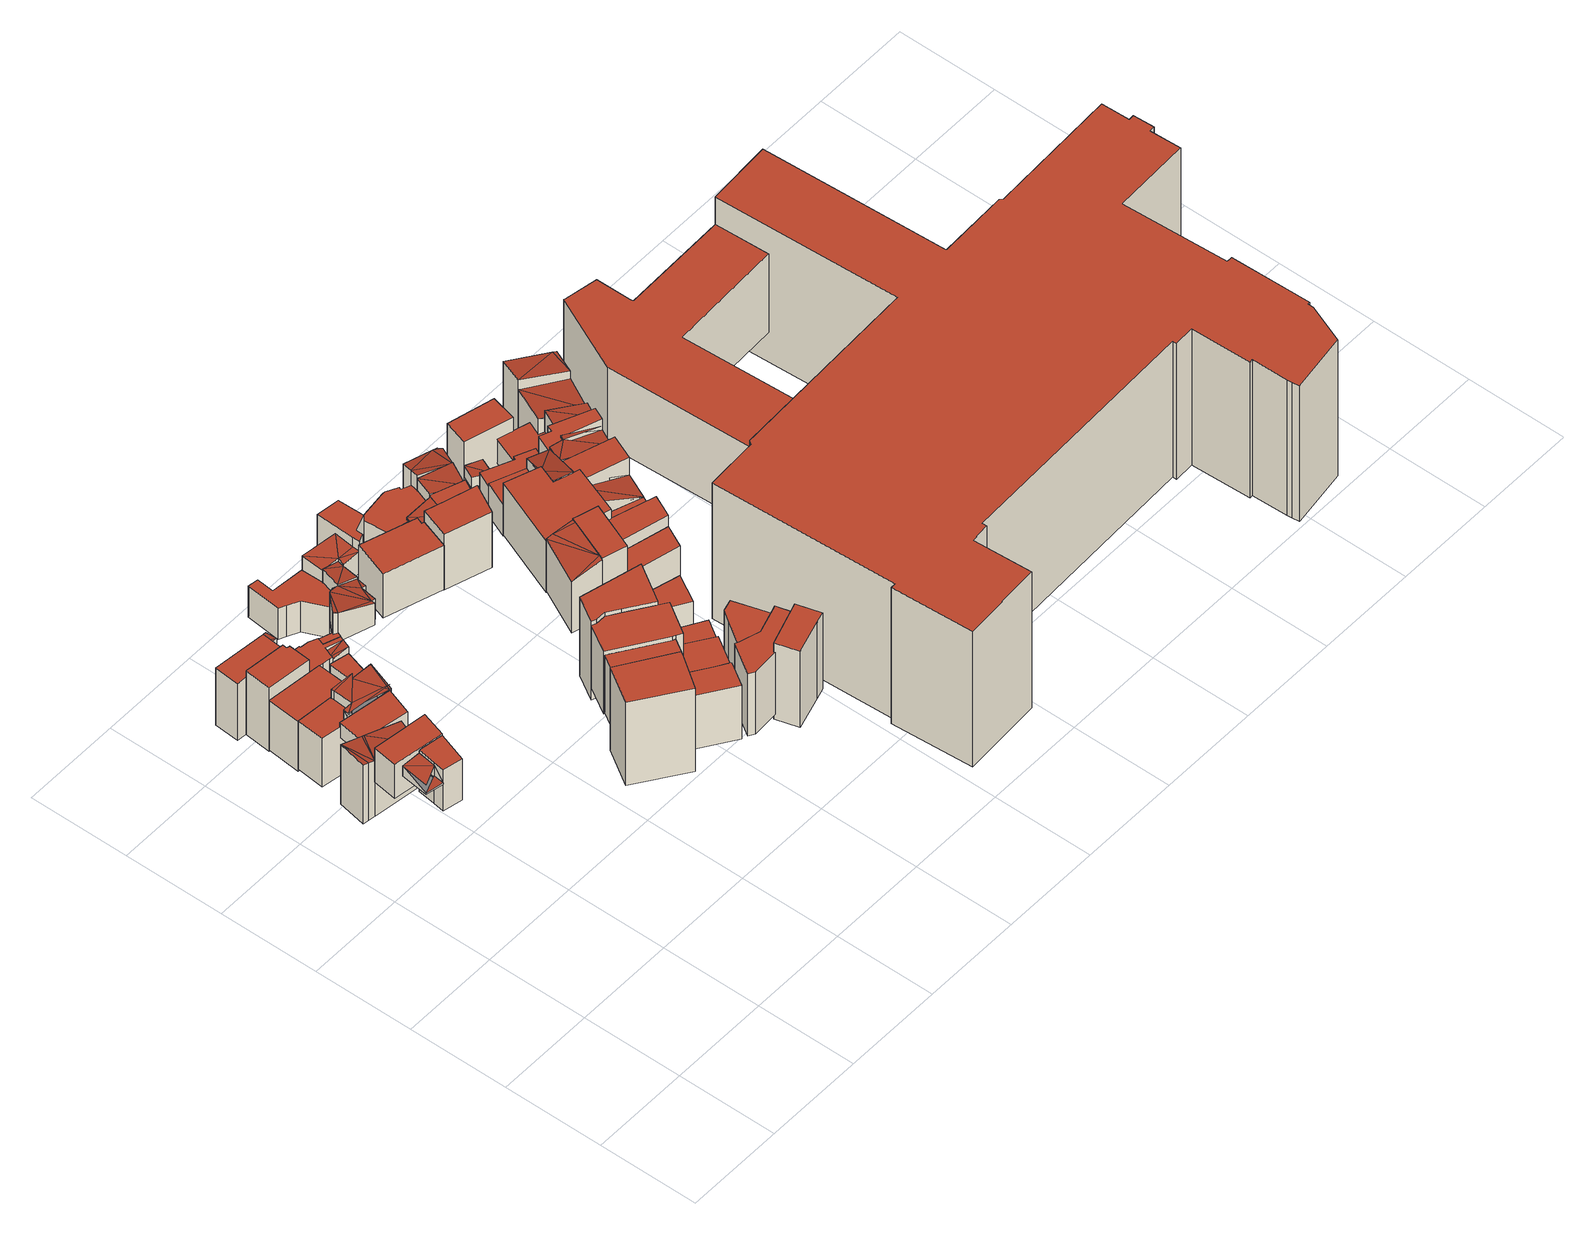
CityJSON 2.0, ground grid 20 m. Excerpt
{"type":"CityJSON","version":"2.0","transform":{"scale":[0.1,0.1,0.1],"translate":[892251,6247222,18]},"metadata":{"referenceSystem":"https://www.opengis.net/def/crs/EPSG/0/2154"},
"CityObjects":{
"building1":{"type":"Building","attributes":{"class":"Building"},"children":["building1-1"]},
"building1-1":{"type":"BuildingPart","parents":["building1"],"geometry":[{"type":"MultiSurface","lod":"2.2","boundaries":[[[0,1,2]],[[3,4,5]],[[2,6,0]],[[7,8,9,10,11]],[[2,1,10,11]],[[1,0,9,10]],[[0,3,8,9]],[[3,5,7,8]],[[5,2,11,7]]],"semantics":{"surfaces":[{"type":"RoofSurface","rf_azimuth":180.45,"rf_slope":6.49},{"type":"RoofSurface","rf_azimuth":142.21,"rf_slope":2.2},{"type":"GroundSurface"},{"type":"WallSurface","on_footprint_edge":true}],"values":[0,1,0,2,3,3,3,3,3]}}]},
"building2":{"type":"Building","attributes":{"class":"Building"},"children":["building2-1"]},
"building2-1":{"type":"BuildingPart","parents":["building2"],"geometry":[{"type":"Solid","lod":"2.2","boundaries":[[[[12,13,14,15,16]],[[17,18,19,20,21]],[[21,20,15,16]],[[20,19,14,15]],[[19,18,13,14]],[[18,17,12,13]],[[17,21,16,12]]]],"semantics":{"surfaces":[{"type":"GroundSurface"},{"type":"RoofSurface"},{"type":"WallSurface","on_footprint_edge":true}],"values":[[0,1,2,2,2,2,2]]}}]},
"building3":{"type":"Building","attributes":{"class":"Building"},"children":["building3-1"]},
"building3-1":{"type":"BuildingPart","parents":["building3"],"geometry":[{"type":"Solid","lod":"2.2","boundaries":[[[[22,23,24,25]],[[26,27,28,29]],[[29,28,24,25]],[[28,27,23,24]],[[27,26,22,23]],[[26,29,25,22]]]],"semantics":{"surfaces":[{"type":"GroundSurface"},{"type":"RoofSurface"},{"type":"WallSurface","on_footprint_edge":true}],"values":[[0,1,2,2,2,2]]}}]},
"building4":{"type":"Building","attributes":{"class":"Building"},"children":["building4-1"]},
"building4-1":{"type":"BuildingPart","parents":["building4"],"geometry":[{"type":"Solid","lod":"2.2","boundaries":[[[[30,31,32]],[[32,33,30]],[[34,30,33]],[[35,34,33]],[[36,35,37]],[[33,37,35]],[[38,39,40,41,42,43,44,45]],[[33,32,44,45]],[[32,31,43,44]],[[31,30,42,43]],[[30,34,41,42]],[[34,35,40,41]],[[35,36,39,40]],[[36,37,38,39]],[[37,33,45,38]]]],"semantics":{"surfaces":[{"type":"RoofSurface","rf_azimuth":341.01,"rf_slope":15.09},{"type":"GroundSurface"},{"type":"WallSurface","on_footprint_edge":true}],"values":[[0,0,0,0,0,0,1,2,2,2,2,2,2,2,2]]}}]},
"building5":{"type":"Building","attributes":{"class":"Building"},"children":["building5-1"]},
"building5-1":{"type":"BuildingPart","parents":["building5"],"geometry":[{"type":"Solid","lod":"2.2","boundaries":[[[[46,47,48,49,50,51,52,53]],[[54,55,56,57,58,59,60,61]],[[61,60,52,53]],[[60,59,51,52]],[[59,58,50,51]],[[58,57,49,50]],[[57,56,48,49]],[[56,55,47,48]],[[55,54,46,47]],[[54,61,53,46]]]],"semantics":{"surfaces":[{"type":"GroundSurface"},{"type":"RoofSurface"},{"type":"WallSurface","on_footprint_edge":true}],"values":[[0,1,2,2,2,2,2,2,2,2]]}}]},
"building6":{"type":"Building","attributes":{"class":"Building"},"children":["building6-1"]},
"building6-1":{"type":"BuildingPart","parents":["building6"],"geometry":[{"type":"Solid","lod":"2.2","boundaries":[[[[62,63,64,65,66]],[[67,68,69,70,71]],[[71,70,65,66]],[[70,69,64,65]],[[69,68,63,64]],[[68,67,62,63]],[[67,71,66,62]]]],"semantics":{"surfaces":[{"type":"GroundSurface"},{"type":"RoofSurface"},{"type":"WallSurface","on_footprint_edge":true}],"values":[[0,1,2,2,2,2,2]]}}]},
"building7":{"type":"Building","attributes":{"class":"Building"},"children":["building7-1"]},
"building7-1":{"type":"BuildingPart","parents":["building7"],"geometry":[{"type":"Solid","lod":"2.2","boundaries":[[[[72,73,74,75,76,77]],[[78,79,80,81,82,83]],[[83,82,76,77]],[[82,81,75,76]],[[81,80,74,75]],[[80,79,73,74]],[[79,78,72,73]],[[78,83,77,72]]]],"semantics":{"surfaces":[{"type":"GroundSurface"},{"type":"RoofSurface"},{"type":"WallSurface","on_footprint_edge":true}],"values":[[0,1,2,2,2,2,2,2]]}}]},
"building8":{"type":"Building","attributes":{"class":"Building"},"children":["building8-1"]},
"building8-1":{"type":"BuildingPart","parents":["building8"],"geometry":[{"type":"Solid","lod":"2.2","boundaries":[[[[84,85,86,87,88,89,90]],[[91,92,93,94,95,96,97]],[[97,96,89,90]],[[96,95,88,89]],[[95,94,87,88]],[[94,93,86,87]],[[93,92,85,86]],[[92,91,84,85]],[[91,97,90,84]]]],"semantics":{"surfaces":[{"type":"GroundSurface"},{"type":"RoofSurface"},{"type":"WallSurface","on_footprint_edge":true}],"values":[[0,1,2,2,2,2,2,2,2]]}}]},
"building9":{"type":"Building","attributes":{"class":"Building"},"children":["building9-1"]},
"building9-1":{"type":"BuildingPart","parents":["building9"],"geometry":[{"type":"Solid","lod":"2.2","boundaries":[[[[98,99,100,101,102]],[[103,104,105,106,107]],[[107,106,101,102]],[[106,105,100,101]],[[105,104,99,100]],[[104,103,98,99]],[[103,107,102,98]]]],"semantics":{"surfaces":[{"type":"GroundSurface"},{"type":"RoofSurface"},{"type":"WallSurface","on_footprint_edge":true}],"values":[[0,1,2,2,2,2,2]]}}]},
"building10":{"type":"Building","attributes":{"class":"Building"},"children":["building10-1"]},
"building10-1":{"type":"BuildingPart","parents":["building10"],"geometry":[{"type":"MultiSurface","lod":"2.2","boundaries":[[[108,109,110]],[[111,112,113]],[[113,109,111]],[[114,115,116]],[[117,116,115]],[[118,116,117]],[[108,119,109]],[[120,121,122,123,124,125,126,127,128]],[[109,113,127,128]],[[113,112,126,127]],[[112,117,125,126]],[[117,115,124,125]],[[115,114,123,124]],[[114,116,122,123]],[[116,129,121,122]],[[129,110,120,121]],[[110,109,128,120]]],"semantics":{"surfaces":[{"type":"RoofSurface","rf_azimuth":148.74,"rf_slope":3.95},{"type":"RoofSurface","rf_azimuth":164.06,"rf_slope":4.64},{"type":"GroundSurface"},{"type":"WallSurface","on_footprint_edge":true}],"values":[0,0,0,1,1,1,0,2,3,3,3,3,3,3,3,3,3]}}]},
"building11":{"type":"Building","attributes":{"class":"Building"},"children":["building11-1"]},
"building11-1":{"type":"BuildingPart","parents":["building11"],"geometry":[{"type":"Solid","lod":"2.2","boundaries":[[[[130,131,132,133,134]],[[135,136,137,138,139]],[[139,138,133,134]],[[138,137,132,133]],[[137,136,131,132]],[[136,135,130,131]],[[135,139,134,130]]]],"semantics":{"surfaces":[{"type":"GroundSurface"},{"type":"RoofSurface"},{"type":"WallSurface","on_footprint_edge":true}],"values":[[0,1,2,2,2,2,2]]}}]},
"building12":{"type":"Building","attributes":{"class":"Building"},"children":["building12-1"]},
"building12-1":{"type":"BuildingPart","parents":["building12"],"geometry":[{"type":"Solid","lod":"2.2","boundaries":[[[[140,141,142,143,144,145,146,147,148,149,150,151,152,153,154,155,156,157]],[[158,159,160,161,162,163,164,165,166,167,168,169,170,171,172,173,174,175]],[[175,174,156,157]],[[174,173,155,156]],[[173,172,154,155]],[[172,171,153,154]],[[171,170,152,153]],[[170,169,151,152]],[[169,168,150,151]],[[168,167,149,150]],[[167,166,148,149]],[[166,165,147,148]],[[165,164,146,147]],[[164,163,145,146]],[[163,162,144,145]],[[162,161,143,144]],[[161,160,142,143]],[[160,159,141,142]],[[159,158,140,141]],[[158,175,157,140]]]],"semantics":{"surfaces":[{"type":"GroundSurface"},{"type":"RoofSurface"},{"type":"WallSurface","on_footprint_edge":true}],"values":[[0,1,2,2,2,2,2,2,2,2,2,2,2,2,2,2,2,2,2,2]]}}]},
"building13":{"type":"Building","attributes":{"class":"Building"},"children":["building13-1"]},
"building13-1":{"type":"BuildingPart","parents":["building13"],"geometry":[{"type":"Solid","lod":"2.2","boundaries":[[[[176,177,178]],[[179,176,178]],[[180,181,182,183]],[[178,177,182,183]],[[177,176,181,182]],[[176,179,180,181]],[[179,178,183,180]]]],"semantics":{"surfaces":[{"type":"RoofSurface","rf_azimuth":76.94,"rf_slope":13.51},{"type":"GroundSurface"},{"type":"WallSurface","on_footprint_edge":true}],"values":[[0,0,1,2,2,2,2]]}}]},
"building14":{"type":"Building","attributes":{"class":"Building"},"children":["building14-1"]},
"building14-1":{"type":"BuildingPart","parents":["building14"],"geometry":[{"type":"Solid","lod":"2.2","boundaries":[[[[184,185,186]],[[187,186,185]],[[188,186,187]],[[189,190,191,192,193]],[[187,185,192,193]],[[185,184,191,192]],[[184,186,190,191]],[[186,188,189,190]],[[188,187,193,189]]]],"semantics":{"surfaces":[{"type":"RoofSurface","rf_azimuth":140.97,"rf_slope":14.87},{"type":"GroundSurface"},{"type":"WallSurface","on_footprint_edge":true}],"values":[[0,0,0,1,2,2,2,2,2]]}}]},
"building15":{"type":"Building","attributes":{"class":"Building"},"children":["building15-1"]},
"building15-1":{"type":"BuildingPart","parents":["building15"],"geometry":[{"type":"Solid","lod":"2.2","boundaries":[[[[194,195,196,197,198,199]],[[200,201,202,203,204,205]],[[205,204,198,199]],[[204,203,197,198]],[[203,202,196,197]],[[202,201,195,196]],[[201,200,194,195]],[[200,205,199,194]]]],"semantics":{"surfaces":[{"type":"GroundSurface"},{"type":"RoofSurface"},{"type":"WallSurface","on_footprint_edge":true}],"values":[[0,1,2,2,2,2,2,2]]}}]},
"building16":{"type":"Building","attributes":{"class":"Building"},"children":["building16-1"]},
"building16-1":{"type":"BuildingPart","parents":["building16"],"geometry":[{"type":"Solid","lod":"2.2","boundaries":[[[[206,207,208,209,210]],[[211,212,213,214,215]],[[215,214,209,210]],[[214,213,208,209]],[[213,212,207,208]],[[212,211,206,207]],[[211,215,210,206]]]],"semantics":{"surfaces":[{"type":"GroundSurface"},{"type":"RoofSurface"},{"type":"WallSurface","on_footprint_edge":true}],"values":[[0,1,2,2,2,2,2]]}}]},
"building17":{"type":"Building","attributes":{"class":"Building"},"children":["building17-1"]},
"building17-1":{"type":"BuildingPart","parents":["building17"],"geometry":[{"type":"Solid","lod":"2.2","boundaries":[[[[216,217,218]],[[219,216,220]],[[216,219,221]],[[222,219,223]],[[223,219,220]],[[220,216,224]],[[225,220,224]],[[218,224,216]],[[226,224,218]],[[226,218,227]],[[228,229,230,231,232,233,234,235,236,237,238,239]],[[218,217,238,239]],[[217,216,237,238]],[[216,221,236,237]],[[221,219,235,236]],[[219,222,234,235]],[[222,223,233,234]],[[223,220,232,233]],[[220,225,231,232]],[[225,224,230,231]],[[224,226,229,230]],[[226,227,228,229]],[[227,218,239,228]]]],"semantics":{"surfaces":[{"type":"RoofSurface","rf_azimuth":350.35,"rf_slope":14.87},{"type":"GroundSurface"},{"type":"WallSurface","on_footprint_edge":true}],"values":[[0,0,0,0,0,0,0,0,0,0,1,2,2,2,2,2,2,2,2,2,2,2,2]]}}]},
"building18":{"type":"Building","attributes":{"class":"Building"},"children":["building18-1"]},
"building18-1":{"type":"BuildingPart","parents":["building18"],"geometry":[{"type":"Solid","lod":"2.2","boundaries":[[[[240,241,242,243,244,245,246,247,248,249,250]],[[251,252,253,254,255,256,257,258,259,260,261]],[[261,260,249,250]],[[260,259,248,249]],[[259,258,247,248]],[[258,257,246,247]],[[257,256,245,246]],[[256,255,244,245]],[[255,254,243,244]],[[254,253,242,243]],[[253,252,241,242]],[[252,251,240,241]],[[251,261,250,240]]]],"semantics":{"surfaces":[{"type":"GroundSurface"},{"type":"RoofSurface"},{"type":"WallSurface","on_footprint_edge":true}],"values":[[0,1,2,2,2,2,2,2,2,2,2,2,2]]}}]},
"building19":{"type":"Building","attributes":{"class":"Building"},"children":["building19-1"]},
"building19-1":{"type":"BuildingPart","parents":["building19"],"geometry":[{"type":"Solid","lod":"2.2","boundaries":[[[[262,263,264,265,266,267,268]],[[269,270,271,272,273,274,275]],[[275,274,267,268]],[[274,273,266,267]],[[273,272,265,266]],[[272,271,264,265]],[[271,270,263,264]],[[270,269,262,263]],[[269,275,268,262]]]],"semantics":{"surfaces":[{"type":"GroundSurface"},{"type":"RoofSurface"},{"type":"WallSurface","on_footprint_edge":true}],"values":[[0,1,2,2,2,2,2,2,2]]}}]},
"building20":{"type":"Building","attributes":{"class":"Building"},"children":["building20-1"]},
"building20-1":{"type":"BuildingPart","parents":["building20"],"geometry":[{"type":"Solid","lod":"2.2","boundaries":[[[[276,277,278]],[[276,278,279]],[[280,279,278]],[[281,282,283,284,285]],[[280,278,284,285]],[[278,277,283,284]],[[277,276,282,283]],[[276,279,281,282]],[[279,280,285,281]]]],"semantics":{"surfaces":[{"type":"RoofSurface","rf_azimuth":347.82,"rf_slope":14.73},{"type":"GroundSurface"},{"type":"WallSurface","on_footprint_edge":true}],"values":[[0,0,0,1,2,2,2,2,2]]}}]},
"building21":{"type":"Building","attributes":{"class":"Building"},"children":["building21-1"]},
"building21-1":{"type":"BuildingPart","parents":["building21"],"geometry":[{"type":"Solid","lod":"2.2","boundaries":[[[[286,287,288,289,290,291,292,293,294]],[[295,296,297,298,299,300,301,302,303]],[[303,302,293,294]],[[302,301,292,293]],[[301,300,291,292]],[[300,299,290,291]],[[299,298,289,290]],[[298,297,288,289]],[[297,296,287,288]],[[296,295,286,287]],[[295,303,294,286]]]],"semantics":{"surfaces":[{"type":"GroundSurface"},{"type":"RoofSurface"},{"type":"WallSurface","on_footprint_edge":true}],"values":[[0,1,2,2,2,2,2,2,2,2,2]]}}]},
"building22":{"type":"Building","attributes":{"class":"Building"},"children":["building22-1"]},
"building22-1":{"type":"BuildingPart","parents":["building22"],"geometry":[{"type":"Solid","lod":"2.2","boundaries":[[[[304,305,306,307,308,309]],[[310,311,312,313,314,315]],[[315,314,308,309]],[[314,313,307,308]],[[313,312,306,307]],[[312,311,305,306]],[[311,310,304,305]],[[310,315,309,304]]]],"semantics":{"surfaces":[{"type":"GroundSurface"},{"type":"RoofSurface"},{"type":"WallSurface","on_footprint_edge":true}],"values":[[0,1,2,2,2,2,2,2]]}}]},
"building23":{"type":"Building","attributes":{"class":"Building"},"children":["building23-1"]},
"building23-1":{"type":"BuildingPart","parents":["building23"],"geometry":[{"type":"Solid","lod":"2.2","boundaries":[[[[316,317,318]],[[319,316,318]],[[320,319,318]],[[320,318,321]],[[321,318,322]],[[323,324,325,326,327,328,329]],[[318,317,328,329]],[[317,316,327,328]],[[316,319,326,327]],[[319,320,325,326]],[[320,321,324,325]],[[321,322,323,324]],[[322,318,329,323]]]],"semantics":{"surfaces":[{"type":"RoofSurface","rf_azimuth":266.54,"rf_slope":7.37},{"type":"GroundSurface"},{"type":"WallSurface","on_footprint_edge":true}],"values":[[0,0,0,0,0,1,2,2,2,2,2,2,2]]}}]},
"building24":{"type":"Building","attributes":{"class":"Building"},"children":["building24-1"]},
"building24-1":{"type":"BuildingPart","parents":["building24"],"geometry":[{"type":"Solid","lod":"2.2","boundaries":[[[[330,331,332,333,334,335,336]],[[337,338,339,340,341,342,343]],[[343,342,335,336]],[[342,341,334,335]],[[341,340,333,334]],[[340,339,332,333]],[[339,338,331,332]],[[338,337,330,331]],[[337,343,336,330]]]],"semantics":{"surfaces":[{"type":"GroundSurface"},{"type":"RoofSurface"},{"type":"WallSurface","on_footprint_edge":true}],"values":[[0,1,2,2,2,2,2,2,2]]}}]},
"building25":{"type":"Building","attributes":{"class":"Building"},"children":["building25-1"]},
"building25-1":{"type":"BuildingPart","parents":["building25"],"geometry":[{"type":"Solid","lod":"2.2","boundaries":[[[[344,345,346,347,348,349]],[[350,351,352,353,354,355]],[[355,354,348,349]],[[354,353,347,348]],[[353,352,346,347]],[[352,351,345,346]],[[351,350,344,345]],[[350,355,349,344]]]],"semantics":{"surfaces":[{"type":"GroundSurface"},{"type":"RoofSurface"},{"type":"WallSurface","on_footprint_edge":true}],"values":[[0,1,2,2,2,2,2,2]]}}]},
"building26":{"type":"Building","attributes":{"class":"Building"},"children":["building26-1"]},
"building26-1":{"type":"BuildingPart","parents":["building26"],"geometry":[{"type":"Solid","lod":"2.2","boundaries":[[[[356,357,358,359,360,361]],[[362,363,364,365,366,367]],[[367,366,360,361]],[[366,365,359,360]],[[365,364,358,359]],[[364,363,357,358]],[[363,362,356,357]],[[362,367,361,356]]]],"semantics":{"surfaces":[{"type":"GroundSurface"},{"type":"RoofSurface"},{"type":"WallSurface","on_footprint_edge":true}],"values":[[0,1,2,2,2,2,2,2]]}}]},
"building27":{"type":"Building","attributes":{"class":"Building"},"children":["building27-1"]},
"building27-1":{"type":"BuildingPart","parents":["building27"],"geometry":[{"type":"Solid","lod":"2.2","boundaries":[[[[368,369,370,371,372,373,374,375,376]],[[377,378,379,380,381,382,383,384,385]],[[385,384,375,376]],[[384,383,374,375]],[[383,382,373,374]],[[382,381,372,373]],[[381,380,371,372]],[[380,379,370,371]],[[379,378,369,370]],[[378,377,368,369]],[[377,385,376,368]]]],"semantics":{"surfaces":[{"type":"GroundSurface"},{"type":"RoofSurface"},{"type":"WallSurface","on_footprint_edge":true}],"values":[[0,1,2,2,2,2,2,2,2,2,2]]}}]},
"building28":{"type":"Building","attributes":{"class":"Building"},"children":["building28-1"]},
"building28-1":{"type":"BuildingPart","parents":["building28"],"geometry":[{"type":"Solid","lod":"2.2","boundaries":[[[[386,387,388,389]],[[390,391,392,393]],[[393,392,388,389]],[[392,391,387,388]],[[391,390,386,387]],[[390,393,389,386]]]],"semantics":{"surfaces":[{"type":"GroundSurface"},{"type":"RoofSurface"},{"type":"WallSurface","on_footprint_edge":true}],"values":[[0,1,2,2,2,2]]}}]},
"building29":{"type":"Building","attributes":{"class":"Building"},"children":["building29-1"]},
"building29-1":{"type":"BuildingPart","parents":["building29"],"geometry":[{"type":"Solid","lod":"2.2","boundaries":[[[[394,395,396]],[[397,394,398]],[[398,394,396]],[[399,396,395]],[[400,396,399]],[[401,402,403,404,405,406,407]],[[399,395,406,407]],[[395,394,405,406]],[[394,397,404,405]],[[397,398,403,404]],[[398,396,402,403]],[[396,400,401,402]],[[400,399,407,401]]]],"semantics":{"surfaces":[{"type":"RoofSurface","rf_azimuth":156.49,"rf_slope":15.76},{"type":"GroundSurface"},{"type":"WallSurface","on_footprint_edge":true}],"values":[[0,0,0,0,0,1,2,2,2,2,2,2,2]]}}]},
"building30":{"type":"Building","attributes":{"class":"Building"},"children":["building30-1"]},
"building30-1":{"type":"BuildingPart","parents":["building30"],"geometry":[{"type":"Solid","lod":"2.2","boundaries":[[[[408,409,410,411,412]],[[413,414,415,416,417]],[[417,416,411,412]],[[416,415,410,411]],[[415,414,409,410]],[[414,413,408,409]],[[413,417,412,408]]]],"semantics":{"surfaces":[{"type":"GroundSurface"},{"type":"RoofSurface"},{"type":"WallSurface","on_footprint_edge":true}],"values":[[0,1,2,2,2,2,2]]}}]},
"building31":{"type":"Building","attributes":{"class":"Building"},"children":["building31-1"]},
"building31-1":{"type":"BuildingPart","parents":["building31"],"geometry":[{"type":"Solid","lod":"2.2","boundaries":[[[[418,419,420,421]],[[422,423,424,425]],[[425,424,420,421]],[[424,423,419,420]],[[423,422,418,419]],[[422,425,421,418]]]],"semantics":{"surfaces":[{"type":"GroundSurface"},{"type":"RoofSurface"},{"type":"WallSurface","on_footprint_edge":true}],"values":[[0,1,2,2,2,2]]}}]},
"building32":{"type":"Building","attributes":{"class":"Building"},"children":["building32-1"]},
"building32-1":{"type":"BuildingPart","parents":["building32"],"geometry":[{"type":"Solid","lod":"2.2","boundaries":[[[[426,427,428]],[[429,428,427]],[[430,431,411,432]],[[429,427,411,432]],[[427,426,431,411]],[[426,428,430,431]],[[428,429,432,430]]]],"semantics":{"surfaces":[{"type":"RoofSurface","rf_azimuth":153.25,"rf_slope":19.99},{"type":"GroundSurface"},{"type":"WallSurface","on_footprint_edge":true}],"values":[[0,0,1,2,2,2,2]]}}]},
"building33":{"type":"Building","attributes":{"class":"Building"},"children":["building33-1"]},
"building33-1":{"type":"BuildingPart","parents":["building33"],"geometry":[{"type":"Solid","lod":"2.2","boundaries":[[[[433,434,435,436,437,438,439,440,441]],[[442,443,444,445,446,447,448,449,450]],[[450,449,440,441]],[[449,448,439,440]],[[448,447,438,439]],[[447,446,437,438]],[[446,445,436,437]],[[445,444,435,436]],[[444,443,434,435]],[[443,442,433,434]],[[442,450,441,433]]]],"semantics":{"surfaces":[{"type":"GroundSurface"},{"type":"RoofSurface"},{"type":"WallSurface","on_footprint_edge":true}],"values":[[0,1,2,2,2,2,2,2,2,2,2]]}}]},
"building34":{"type":"Building","attributes":{"class":"Building"},"children":["building34-1"]},
"building34-1":{"type":"BuildingPart","parents":["building34"],"geometry":[{"type":"Solid","lod":"2.2","boundaries":[[[[451,452,453,454,455,456,457,458,459,460,461,462,463]],[[464,465,466,467,468,469,470,471,472,473,474,475,476]],[[476,475,462,463]],[[475,474,461,462]],[[474,473,460,461]],[[473,472,459,460]],[[472,471,458,459]],[[471,470,457,458]],[[470,469,456,457]],[[469,468,455,456]],[[468,467,454,455]],[[467,466,453,454]],[[466,465,452,453]],[[465,464,451,452]],[[464,476,463,451]]]],"semantics":{"surfaces":[{"type":"GroundSurface"},{"type":"RoofSurface"},{"type":"WallSurface","on_footprint_edge":true}],"values":[[0,1,2,2,2,2,2,2,2,2,2,2,2,2,2]]}}]},
"building35":{"type":"Building","attributes":{"class":"Building"},"children":["building35-1"]},
"building35-1":{"type":"BuildingPart","parents":["building35"],"geometry":[{"type":"Solid","lod":"2.2","boundaries":[[[[477,478,479,480,481]],[[482,483,484,485,486]],[[486,485,480,481]],[[485,484,479,480]],[[484,483,478,479]],[[483,482,477,478]],[[482,486,481,477]]]],"semantics":{"surfaces":[{"type":"GroundSurface"},{"type":"RoofSurface"},{"type":"WallSurface","on_footprint_edge":true}],"values":[[0,1,2,2,2,2,2]]}}]},
"building36":{"type":"Building","attributes":{"class":"Building"},"children":["building36-1"]},
"building36-1":{"type":"BuildingPart","parents":["building36"],"geometry":[{"type":"Solid","lod":"2.2","boundaries":[[[[487,488,489,490,491,492,493]],[[494,495,496,497,498,499,500]],[[500,499,492,493]],[[499,498,491,492]],[[498,497,490,491]],[[497,496,489,490]],[[496,495,488,489]],[[495,494,487,488]],[[494,500,493,487]]]],"semantics":{"surfaces":[{"type":"GroundSurface"},{"type":"RoofSurface"},{"type":"WallSurface","on_footprint_edge":true}],"values":[[0,1,2,2,2,2,2,2,2]]}}]},
"building37":{"type":"Building","attributes":{"class":"Building"},"children":["building37-1"]},
"building37-1":{"type":"BuildingPart","parents":["building37"],"geometry":[{"type":"Solid","lod":"2.2","boundaries":[[[[501,502,503,504,505,506]],[[507,508,509,510,511,512]],[[512,511,505,506]],[[511,510,504,505]],[[510,509,503,504]],[[509,508,502,503]],[[508,507,501,502]],[[507,512,506,501]]]],"semantics":{"surfaces":[{"type":"GroundSurface"},{"type":"RoofSurface"},{"type":"WallSurface","on_footprint_edge":true}],"values":[[0,1,2,2,2,2,2,2]]}}]},
"building38":{"type":"Building","attributes":{"class":"Building"},"children":["building38-1"]},
"building38-1":{"type":"BuildingPart","parents":["building38"],"geometry":[{"type":"Solid","lod":"2.2","boundaries":[[[[513,514,515,516]],[[517,518,519,520]],[[520,519,515,516]],[[519,518,514,515]],[[518,517,513,514]],[[517,520,516,513]]]],"semantics":{"surfaces":[{"type":"GroundSurface"},{"type":"RoofSurface"},{"type":"WallSurface","on_footprint_edge":true}],"values":[[0,1,2,2,2,2]]}}]},
"building39":{"type":"Building","attributes":{"class":"Building"},"children":["building39-1"]},
"building39-1":{"type":"BuildingPart","parents":["building39"],"geometry":[{"type":"Solid","lod":"2.2","boundaries":[[[[521,522,523]],[[524,523,522]],[[525,526,527,528]],[[524,522,527,528]],[[522,521,526,527]],[[521,523,525,526]],[[523,524,528,525]]]],"semantics":{"surfaces":[{"type":"RoofSurface","rf_azimuth":331.17,"rf_slope":12.98},{"type":"GroundSurface"},{"type":"WallSurface","on_footprint_edge":true}],"values":[[0,0,1,2,2,2,2]]}}]},
"building40":{"type":"Building","attributes":{"class":"Building"},"children":["building40-1"]},
"building40-1":{"type":"BuildingPart","parents":["building40"],"geometry":[{"type":"Solid","lod":"2.2","boundaries":[[[[529,530,531,532]],[[533,534,535,536]],[[536,535,531,532]],[[535,534,530,531]],[[534,533,529,530]],[[533,536,532,529]]]],"semantics":{"surfaces":[{"type":"GroundSurface"},{"type":"RoofSurface"},{"type":"WallSurface","on_footprint_edge":true}],"values":[[0,1,2,2,2,2]]}}]},
"building41":{"type":"Building","attributes":{"class":"Building"},"children":["building41-1"]},
"building41-1":{"type":"BuildingPart","parents":["building41"],"geometry":[{"type":"Solid","lod":"2.2","boundaries":[[[[537,538,539,540,541,542,543,544,545]],[[546,547,548,549,550,551,552,553,554]],[[554,553,544,545]],[[553,552,543,544]],[[552,551,542,543]],[[551,550,541,542]],[[550,549,540,541]],[[549,548,539,540]],[[548,547,538,539]],[[547,546,537,538]],[[546,554,545,537]]]],"semantics":{"surfaces":[{"type":"GroundSurface"},{"type":"RoofSurface"},{"type":"WallSurface","on_footprint_edge":true}],"values":[[0,1,2,2,2,2,2,2,2,2,2]]}}]},
"building42":{"type":"Building","attributes":{"class":"Building"},"children":["building42-1"]},
"building42-1":{"type":"BuildingPart","parents":["building42"],"geometry":[{"type":"MultiSurface","lod":"2.2","boundaries":[[[555,556,557]],[[558,555,559]],[[559,555,557]],[[560,559,557]],[[561,557,556]],[[562,563,564,565,566,567,568]],[[561,569,567,568]],[[569,555,566,567]],[[555,558,565,566]],[[558,559,564,565]],[[559,560,563,564]],[[560,557,562,563]],[[557,561,568,562]]],"semantics":{"surfaces":[{"type":"RoofSurface","rf_azimuth":355.49,"rf_slope":18.77},{"type":"GroundSurface"},{"type":"WallSurface","on_footprint_edge":true}],"values":[0,0,0,0,0,1,2,2,2,2,2,2,2]}}]},
"building43":{"type":"Building","attributes":{"class":"Building"},"children":["building43-1"]},
"building43-1":{"type":"BuildingPart","parents":["building43"],"geometry":[{"type":"Solid","lod":"2.2","boundaries":[[[[570,571,572,573]],[[574,575,576,577]],[[577,576,572,573]],[[576,575,571,572]],[[575,574,570,571]],[[574,577,573,570]]]],"semantics":{"surfaces":[{"type":"GroundSurface"},{"type":"RoofSurface"},{"type":"WallSurface","on_footprint_edge":true}],"values":[[0,1,2,2,2,2]]}}]},
"building44":{"type":"Building","attributes":{"class":"Building"},"children":["building44-1"]},
"building44-1":{"type":"BuildingPart","parents":["building44"],"geometry":[{"type":"Solid","lod":"2.2","boundaries":[[[[578,579,580,581]],[[582,583,584,585]],[[585,584,580,581]],[[584,583,579,580]],[[583,582,578,579]],[[582,585,581,578]]]],"semantics":{"surfaces":[{"type":"GroundSurface"},{"type":"RoofSurface"},{"type":"WallSurface","on_footprint_edge":true}],"values":[[0,1,2,2,2,2]]}}]},
"building45":{"type":"Building","attributes":{"class":"Building"},"children":["building45-1"]},
"building45-1":{"type":"BuildingPart","parents":["building45"],"geometry":[{"type":"Solid","lod":"2.2","boundaries":[[[[586,587,588,589]],[[590,591,592,593]],[[593,592,588,589]],[[592,591,587,588]],[[591,590,586,587]],[[590,593,589,586]]]],"semantics":{"surfaces":[{"type":"GroundSurface"},{"type":"RoofSurface"},{"type":"WallSurface","on_footprint_edge":true}],"values":[[0,1,2,2,2,2]]}}]},
"building46":{"type":"Building","attributes":{"class":"Building"},"children":["building46-1"]},
"building46-1":{"type":"BuildingPart","parents":["building46"],"geometry":[{"type":"Solid","lod":"2.2","boundaries":[[[[594,595,596]],[[597,596,595]],[[596,598,594]],[[597,599,596]],[[600,601,602,603,604,605]],[[597,595,604,605]],[[595,594,603,604]],[[594,598,602,603]],[[598,596,601,602]],[[596,599,600,601]],[[599,597,605,600]]]],"semantics":{"surfaces":[{"type":"RoofSurface","rf_azimuth":67.34,"rf_slope":19.23},{"type":"GroundSurface"},{"type":"WallSurface","on_footprint_edge":true}],"values":[[0,0,0,0,1,2,2,2,2,2,2]]}}]},
"building47":{"type":"Building","attributes":{"class":"Building"},"children":["building47-1"]},
"building47-1":{"type":"BuildingPart","parents":["building47"],"geometry":[{"type":"Solid","lod":"2.2","boundaries":[[[[606,607,608,609,610,611,612]],[[613,614,615,616,617,618,619]],[[619,618,611,612]],[[618,617,610,611]],[[617,616,609,610]],[[616,615,608,609]],[[615,614,607,608]],[[614,613,606,607]],[[613,619,612,606]]]],"semantics":{"surfaces":[{"type":"GroundSurface"},{"type":"RoofSurface"},{"type":"WallSurface","on_footprint_edge":true}],"values":[[0,1,2,2,2,2,2,2,2]]}}]},
"building48":{"type":"Building","attributes":{"class":"Building"},"children":["building48-1"]},
"building48-1":{"type":"BuildingPart","parents":["building48"],"geometry":[{"type":"MultiSurface","lod":"2.2","boundaries":[[[620,621,622]],[[623,622,621]],[[587,624,625,588]],[[626,627,625,588]],[[627,620,624,625]],[[620,622,587,624]],[[622,626,588,587]]],"semantics":{"surfaces":[{"type":"RoofSurface","rf_azimuth":338.24,"rf_slope":14.46},{"type":"GroundSurface"},{"type":"WallSurface","on_footprint_edge":true}],"values":[0,0,1,2,2,2,2]}}]},
"building49":{"type":"Building","attributes":{"class":"Building"},"children":["building49-1"]},
"building49-1":{"type":"BuildingPart","parents":["building49"],"geometry":[{"type":"Solid","lod":"2.2","boundaries":[[[[628,629,630]],[[631,630,629]],[[632,633,634,635]],[[631,629,634,635]],[[629,628,633,634]],[[628,630,632,633]],[[630,631,635,632]]]],"semantics":{"surfaces":[{"type":"RoofSurface","rf_azimuth":332.02,"rf_slope":9.99},{"type":"GroundSurface"},{"type":"WallSurface","on_footprint_edge":true}],"values":[[0,0,1,2,2,2,2]]}}]},
"building50":{"type":"Building","attributes":{"class":"Building"},"children":["building50-1"]},
"building50-1":{"type":"BuildingPart","parents":["building50"],"geometry":[{"type":"Solid","lod":"2.2","boundaries":[[[[636,637,638,639]],[[640,641,642,643]],[[643,642,638,639]],[[642,641,637,638]],[[641,640,636,637]],[[640,643,639,636]]]],"semantics":{"surfaces":[{"type":"GroundSurface"},{"type":"RoofSurface"},{"type":"WallSurface","on_footprint_edge":true}],"values":[[0,1,2,2,2,2]]}}]},
"building51":{"type":"Building","attributes":{"class":"Building"},"children":["building51-1"]},
"building51-1":{"type":"BuildingPart","parents":["building51"],"geometry":[{"type":"Solid","lod":"2.2","boundaries":[[[[644,645,646,647]],[[648,649,650,651]],[[651,650,646,647]],[[650,649,645,646]],[[649,648,644,645]],[[648,651,647,644]]]],"semantics":{"surfaces":[{"type":"GroundSurface"},{"type":"RoofSurface"},{"type":"WallSurface","on_footprint_edge":true}],"values":[[0,1,2,2,2,2]]}}]},
"building52":{"type":"Building","attributes":{"class":"Building"},"children":["building52-1"]},
"building52-1":{"type":"BuildingPart","parents":["building52"],"geometry":[{"type":"MultiSurface","lod":"2.2","boundaries":[[[652,653,654]],[[655,656,652]],[[657,658,659]],[[654,660,652]],[[637,661,662,663,664,638]],[[654,653,664,638]],[[653,652,663,664]],[[652,656,662,663]],[[656,657,661,662]],[[657,659,637,661]],[[659,654,638,637]]],"semantics":{"surfaces":[{"type":"RoofSurface","rf_azimuth":342.48,"rf_slope":14.26},{"type":"RoofSurface","rf_azimuth":335.32,"rf_slope":15.68},{"type":"GroundSurface"},{"type":"WallSurface","on_footprint_edge":true}],"values":[0,0,1,0,2,3,3,3,3,3,3]}}]},
"building53":{"type":"Building","attributes":{"class":"Building"},"children":["building53-1"]},
"building53-1":{"type":"BuildingPart","parents":["building53"],"geometry":[{"type":"Solid","lod":"2.2","boundaries":[[[[665,666,667,668,669,670,671,672,673,674]],[[675,676,677,678,679,680,681,682,683,684]],[[684,683,673,674]],[[683,682,672,673]],[[682,681,671,672]],[[681,680,670,671]],[[680,679,669,670]],[[679,678,668,669]],[[678,677,667,668]],[[677,676,666,667]],[[676,675,665,666]],[[675,684,674,665]]]],"semantics":{"surfaces":[{"type":"GroundSurface"},{"type":"RoofSurface"},{"type":"WallSurface","on_footprint_edge":true}],"values":[[0,1,2,2,2,2,2,2,2,2,2,2]]}}]},
"building54":{"type":"Building","attributes":{"class":"Building"},"children":["building54-1"]},
"building54-1":{"type":"BuildingPart","parents":["building54"],"geometry":[{"type":"Solid","lod":"2.2","boundaries":[[[[685,686,687,688,689,690,691,692]],[[693,694,695,696,697,698,699,700]],[[700,699,691,692]],[[699,698,690,691]],[[698,697,689,690]],[[697,696,688,689]],[[696,695,687,688]],[[695,694,686,687]],[[694,693,685,686]],[[693,700,692,685]]]],"semantics":{"surfaces":[{"type":"GroundSurface"},{"type":"RoofSurface"},{"type":"WallSurface","on_footprint_edge":true}],"values":[[0,1,2,2,2,2,2,2,2,2]]}}]},
"building55":{"type":"Building","attributes":{"class":"Building"},"children":["building55-1"]},
"building55-1":{"type":"BuildingPart","parents":["building55"],"geometry":[{"type":"Solid","lod":"2.2","boundaries":[[[[701,702,703]],[[704,701,703]],[[705,706,707,708]],[[703,702,707,708]],[[702,701,706,707]],[[701,704,705,706]],[[704,703,708,705]]]],"semantics":{"surfaces":[{"type":"RoofSurface","rf_azimuth":331.29,"rf_slope":15.5},{"type":"GroundSurface"},{"type":"WallSurface","on_footprint_edge":true}],"values":[[0,0,1,2,2,2,2]]}}]},
"building56":{"type":"Building","attributes":{"class":"Building"},"children":["building56-1"]},
"building56-1":{"type":"BuildingPart","parents":["building56"],"geometry":[{"type":"MultiSurface","lod":"2.2","boundaries":[[[709,710,711]],[[712,709,711]],[[713,714,715,716]],[[711,717,715,716]],[[717,718,714,715]],[[718,712,713,714]],[[712,711,716,713]]],"semantics":{"surfaces":[{"type":"RoofSurface","rf_azimuth":335.66,"rf_slope":13.33},{"type":"GroundSurface"},{"type":"WallSurface","on_footprint_edge":true}],"values":[0,0,1,2,2,2,2]}}]},
"building57":{"type":"Building","attributes":{"class":"Building"},"children":["building57-1"]},
"building57-1":{"type":"BuildingPart","parents":["building57"],"geometry":[{"type":"Solid","lod":"2.2","boundaries":[[[[719,720,721]],[[722,721,720]],[[723,721,722]],[[724,725,726,727,728]],[[722,720,727,728]],[[720,719,726,727]],[[719,721,725,726]],[[721,723,724,725]],[[723,722,728,724]]]],"semantics":{"surfaces":[{"type":"RoofSurface","rf_azimuth":336.82,"rf_slope":15.27},{"type":"GroundSurface"},{"type":"WallSurface","on_footprint_edge":true}],"values":[[0,0,0,1,2,2,2,2,2]]}}]},
"building58":{"type":"Building","attributes":{"class":"Building"},"children":["building58-1"]},
"building58-1":{"type":"BuildingPart","parents":["building58"],"geometry":[{"type":"Solid","lod":"2.2","boundaries":[[[[729,730,731,732,733,734,735,736,737,738,739]],[[740,741,742,743,744,745,746,747,748,749,750]],[[750,749,738,739]],[[749,748,737,738]],[[748,747,736,737]],[[747,746,735,736]],[[746,745,734,735]],[[745,744,733,734]],[[744,743,732,733]],[[743,742,731,732]],[[742,741,730,731]],[[741,740,729,730]],[[740,750,739,729]]]],"semantics":{"surfaces":[{"type":"GroundSurface"},{"type":"RoofSurface"},{"type":"WallSurface","on_footprint_edge":true}],"values":[[0,1,2,2,2,2,2,2,2,2,2,2,2]]}}]},
"building59":{"type":"Building","attributes":{"class":"Building"},"children":["building59-1"]},
"building59-1":{"type":"BuildingPart","parents":["building59"],"geometry":[{"type":"Solid","lod":"2.2","boundaries":[[[[751,752,753,754,755,756,757,758,759,760,761,762,763,764,765,766,767,768,769,770,771,772,773,774,775,776,777,778,779,780,781,782,783,784,785,786,787]],[[788,789,790,791,792,793,794,795,796,797,798,799,800,801,802,803,804,805,806,807,808,809,810,811,812,813,814,815,816,817,818,819,820,821,822,823,824]],[[824,823,786,787]],[[823,822,785,786]],[[822,821,784,785]],[[821,820,783,784]],[[820,819,782,783]],[[819,818,781,782]],[[818,817,780,781]],[[817,816,779,780]],[[816,815,778,779]],[[815,814,777,778]],[[814,813,776,777]],[[813,812,775,776]],[[812,811,774,775]],[[811,810,773,774]],[[810,809,772,773]],[[809,808,771,772]],[[808,807,770,771]],[[807,806,769,770]],[[806,805,768,769]],[[805,804,767,768]],[[804,803,766,767]],[[803,802,765,766]],[[802,801,764,765]],[[801,800,763,764]],[[800,799,762,763]],[[799,798,761,762]],[[798,797,760,761]],[[797,796,759,760]],[[796,795,758,759]],[[795,794,757,758]],[[794,793,756,757]],[[793,792,755,756]],[[792,791,754,755]],[[791,790,753,754]],[[790,789,752,753]],[[789,788,751,752]],[[788,824,787,751]]]],"semantics":{"surfaces":[{"type":"GroundSurface"},{"type":"RoofSurface"},{"type":"WallSurface","on_footprint_edge":true}],"values":[[0,1,2,2,2,2,2,2,2,2,2,2,2,2,2,2,2,2,2,2,2,2,2,2,2,2,2,2,2,2,2,2,2,2,2,2,2,2,2]]}}]}
},
"vertices":[
[66,572,297],[71,608,297],[35,613,293],[63,550,273],[66,572,272],[28,557,272],[28,557,292],[28,557,269],[63,550,269],[66,572,269],[71,608,269],[35,613,269],
[101,542,206],[120,600,206],[71,608,206],[66,572,206],[63,550,206],[101,542,304],[120,600,304],[71,608,304],[66,572,304],[63,550,304],
[19,616,227],[120,600,227],[135,649,227],[26,664,227],[19,616,308],[120,600,308],[135,649,308],[26,664,308],
[12,724,286],[1,668,284],[13,666,281],[26,664,277],[56,717,274],[61,716,273],[139,702,252],[119,651,252],[119,651,144],[139,702,144],[61,716,144],[56,717,144],[12,724,144],[1,668,144],[13,666,144],[26,664,144],
[83,767,136],[84,778,136],[103,777,136],[106,816,136],[106,822,136],[106,824,136],[33,831,136],[28,776,136],[83,767,251],[84,778,251],[103,777,251],[106,816,251],[106,822,251],[106,824,251],[33,831,251],[28,776,251],
[56,717,228],[61,716,228],[153,700,228],[171,753,228],[65,770,228],[56,717,263],[61,716,263],[153,700,263],[171,753,263],[65,770,263],
[145,818,131],[150,884,131],[39,897,131],[33,831,131],[106,824,131],[106,822,131],[145,818,250],[150,884,250],[39,897,250],[33,831,250],[106,824,250],[106,822,250],
[128,887,128],[131,931,128],[125,932,128],[126,941,128],[47,950,128],[44,950,128],[39,897,128],[128,887,279],[131,931,279],[125,932,279],[126,941,279],[47,950,279],[44,950,279],[39,897,279],
[131,940,127],[135,990,127],[29,1002,127],[25,952,127],[47,950,127],[131,940,263],[135,990,263],[29,1002,263],[25,952,263],[47,950,263],
[83,767,272],[103,777,273],[84,778,272],[153,817,275],[106,822,272],[106,816,272],[174,753,266],[194,812,266],[171,753,266],[153,817,263],[103,777,260],[171,753,278],[84,778,207],[83,767,207],[171,753,207],[174,753,207],[194,812,207],[153,817,207],[106,822,207],[106,816,207],[103,777,207],[83,767,259],
[167,815,177],[193,812,177],[211,873,177],[179,880,177],[173,881,177],[167,815,235],[193,812,235],[211,873,235],[179,880,235],[173,881,235],
[173,881,168],[179,880,168],[181,888,168],[187,902,168],[219,891,168],[222,899,168],[191,910,168],[195,923,168],[196,925,168],[179,932,168],[162,934,168],[163,937,168],[126,941,168],[125,932,168],[131,931,168],[128,887,168],[150,884,168],[157,883,168],[173,881,248],[179,880,248],[181,888,248],[187,902,248],[219,891,248],[222,899,248],[191,910,248],[195,923,248],[196,925,248],[179,932,248],[162,934,248],[163,937,248],[126,941,248],[125,932,248],[131,931,248],[128,887,248],[150,884,248],[157,883,248],
[137,1014,226],[135,988,232],[165,986,231],[168,1012,225],[168,1012,151],[137,1014,151],[135,988,151],[165,986,151],
[179,880,243],[211,873,251],[181,888,242],[219,891,249],[187,902,241],[187,902,217],[181,888,217],[179,880,217],[211,873,217],[219,891,217],
[222,899,218],[225,907,218],[218,911,218],[220,914,218],[195,923,218],[191,910,218],[222,899,249],[225,907,249],[218,911,249],[220,914,249],[195,923,249],[191,910,249],
[453,370,181],[457,377,181],[357,443,181],[313,374,181],[409,307,181],[453,370,378],[457,377,378],[357,443,378],[313,374,378],[409,307,378],
[293,893,279],[301,892,277],[306,924,277],[225,907,297],[256,950,291],[292,885,279],[218,911,299],[220,914,299],[278,952,286],[268,954,288],[319,945,274],[316,924,274],[316,924,228],[319,945,228],[278,952,228],[268,954,228],[256,950,228],[220,914,228],[218,911,228],[225,907,228],[292,885,228],[293,893,228],[301,892,228],[306,924,228],
[199,1012,182],[214,1006,182],[236,995,182],[256,950,182],[268,954,182],[278,952,182],[290,993,182],[289,1037,182],[224,1044,182],[227,1078,182],[207,1081,182],[199,1012,256],[214,1006,256],[236,995,256],[256,950,256],[268,954,256],[278,952,256],[290,993,256],[289,1037,256],[224,1044,256],[227,1078,256],[207,1081,256],
[384,477,225],[361,440,225],[449,382,225],[456,393,225],[468,385,225],[484,411,225],[479,413,225],[384,477,362],[361,440,362],[449,382,362],[456,393,362],[468,385,362],[484,411,362],[479,413,362],
[278,952,288],[319,945,278],[323,977,278],[290,993,288],[326,991,278],[290,993,231],[278,952,231],[319,945,231],[323,977,231],[326,991,231],
[495,404,222],[534,465,222],[467,510,222],[443,526,222],[423,526,222],[414,530,222],[382,478,222],[479,413,222],[484,411,222],[495,404,371],[534,465,371],[467,510,371],[443,526,371],[423,526,371],[414,530,371],[382,478,371],[479,413,371],[484,411,371],
[535,314,148],[563,358,148],[560,361,148],[538,375,148],[484,411,148],[457,367,148],[535,314,276],[563,358,276],[560,361,276],[538,375,276],[484,411,276],[457,367,276],
[289,1036,291],[290,993,285],[326,991,285],[362,1027,290],[361,989,285],[362,975,283],[323,977,283],[323,977,232],[362,975,232],[361,989,232],[362,1027,232],[289,1036,232],[290,993,232],[326,991,232],
[443,579,193],[414,530,193],[423,526,193],[443,526,193],[467,510,193],[517,476,193],[563,549,193],[443,579,380],[414,530,380],[423,526,380],[443,526,380],[467,510,380],[517,476,380],[563,549,380],
[337,957,226],[314,886,226],[425,850,226],[444,908,226],[439,909,226],[444,922,226],[337,957,331],[314,886,331],[425,850,331],[444,908,331],[439,909,331],[444,922,331],
[538,375,151],[560,361,151],[563,358,151],[602,419,151],[534,465,151],[495,404,151],[538,375,265],[560,361,265],[563,358,265],[602,419,265],[534,465,265],[495,404,265],
[361,989,229],[362,975,229],[377,981,229],[377,995,229],[410,1007,229],[410,1013,229],[409,1060,229],[399,1061,229],[363,1066,229],[361,989,307],[362,975,307],[377,981,307],[377,995,307],[410,1007,307],[410,1013,307],[409,1060,307],[399,1061,307],[363,1066,307],
[517,476,156],[602,419,156],[630,462,156],[542,515,156],[517,476,251],[602,419,251],[630,462,251],[542,515,251],
[544,720,350],[531,723,346],[548,625,361],[581,708,361],[579,701,361],[486,631,345],[543,615,361],[543,615,223],[548,625,223],[579,701,223],[581,708,223],[544,720,223],[531,723,223],[486,631,223],
[425,850,225],[513,822,225],[543,878,225],[486,895,225],[444,908,225],[425,850,357],[513,822,357],[543,878,357],[486,895,357],[444,908,357],
[637,529,162],[563,549,162],[542,515,162],[607,476,162],[637,529,305],[563,549,305],[542,515,305],[607,476,305],
[439,909,302],[486,895,320],[456,954,300],[503,944,317],[456,954,225],[439,909,225],[503,944,225],
[713,392,116],[655,374,116],[615,386,116],[608,389,116],[569,330,116],[581,323,116],[635,326,116],[634,329,116],[722,358,116],[713,392,264],[655,374,264],[615,386,264],[608,389,264],[569,330,264],[581,323,264],[635,326,264],[634,329,264],[722,358,264],
[410,1013,221],[410,1007,221],[414,958,221],[454,950,221],[456,954,221],[460,953,221],[503,945,221],[516,982,221],[519,997,221],[501,1005,221],[503,1009,221],[480,1021,221],[475,1021,221],[410,1013,295],[410,1007,295],[414,958,295],[454,950,295],[456,954,295],[460,953,295],[503,945,295],[516,982,295],[519,997,295],[501,1005,295],[503,1009,295],[480,1021,295],[475,1021,295],
[715,304,103],[736,310,103],[722,358,103],[634,329,103],[647,284,103],[715,304,285],[736,310,285],[722,358,285],[634,329,285],[647,284,285],
[628,694,200],[587,706,200],[581,708,200],[579,701,200],[548,625,200],[543,615,200],[591,602,200],[628,694,364],[587,706,364],[581,708,364],[579,701,364],[548,625,364],[543,615,364],[591,602,364],
[615,386,126],[655,374,126],[708,390,126],[685,463,126],[663,457,126],[649,437,126],[615,386,251],[655,374,251],[708,390,251],[685,463,251],[663,457,251],[649,437,251],
[504,946,220],[486,895,220],[543,878,220],[567,923,220],[504,946,319],[486,895,319],[543,878,319],[567,923,319],
[592,971,307],[516,982,324],[567,923,307],[504,946,322],[567,923,205],[592,971,205],[516,982,205],[504,946,205],
[608,646,163],[591,602,163],[695,577,163],[716,619,163],[608,646,294],[591,602,294],[695,577,294],[716,619,294],
[652,686,219],[687,782,219],[638,797,219],[652,834,219],[585,858,219],[531,723,219],[544,720,219],[581,708,219],[587,706,219],[652,686,342],[687,782,342],[638,797,342],[652,834,342],[585,858,342],[531,723,342],[544,720,342],[581,708,342],[587,706,342],
[592,971,305],[611,1007,300],[593,1014,306],[516,982,331],[519,997,331],[521,1016,331],[604,1013,302],[593,1014,196],[521,1016,196],[519,997,196],[516,982,196],[592,971,196],[611,1007,196],[604,1013,196],[611,1007,276],
[716,619,162],[735,661,162],[628,694,162],[608,646,162],[716,619,321],[735,661,321],[628,694,321],[608,646,321],
[649,835,215],[670,880,215],[605,906,215],[585,858,215],[649,835,291],[670,880,291],[605,906,291],[585,858,291],
[735,661,161],[755,704,161],[669,734,161],[652,686,161],[735,661,273],[755,704,273],[669,734,273],[652,686,273],
[675,785,344],[710,864,314],[652,834,331],[670,880,314],[638,797,345],[649,835,331],[649,835,266],[652,834,266],[638,797,266],[675,785,266],[710,864,266],[670,880,266],
[710,864,201],[725,900,201],[730,910,201],[693,926,201],[690,920,201],[631,946,201],[611,903,201],[710,864,268],[725,900,268],[730,910,268],[693,926,268],[690,920,268],[631,946,268],[611,903,268],
[778,753,273],[687,782,298],[755,704,274],[669,734,297],[778,753,161],[687,782,161],[669,734,312],[687,782,312],
[640,970,232],[673,955,225],[652,996,232],[686,986,226],[652,996,206],[640,970,206],[673,955,206],[686,986,206],
[778,753,160],[798,800,160],[696,833,160],[675,785,160],[778,753,315],[798,800,315],[696,833,315],[675,785,315],
[652,996,188],[744,969,188],[756,1020,188],[665,1043,188],[652,996,289],[744,969,289],[756,1020,289],[665,1043,289],
[741,862,313],[710,864,320],[696,833,321],[820,845,292],[746,871,312],[820,845,282],[741,862,304],[798,800,282],[798,800,294],[820,845,160],[746,871,160],[741,862,160],[710,864,160],
[713,978,202],[693,926,202],[730,910,202],[725,900,202],[747,891,202],[752,903,202],[761,899,202],[774,928,202],[763,933,202],[775,960,202],[713,978,258],[693,926,258],[730,910,258],[725,900,258],[747,891,258],[752,903,258],[761,899,258],[774,928,258],[763,933,258],[775,960,258],
[752,903,158],[747,891,158],[725,900,158],[710,864,158],[741,862,158],[746,871,158],[820,845,158],[831,869,158],[752,903,308],[747,891,308],[725,900,308],[710,864,308],[741,862,308],[746,871,308],[820,845,308],[831,869,308],
[774,928,309],[761,899,308],[831,869,287],[847,899,287],[847,899,159],[774,928,159],[761,899,159],[831,869,159],
[847,899,274],[880,963,273],[792,999,295],[763,933,295],[763,933,158],[847,899,158],[880,963,158],[792,999,158],[880,963,252],[847,899,253],
[808,1044,318],[792,999,318],[892,1010,294],[880,963,292],[899,1007,292],[899,1007,157],[892,1010,157],[808,1044,157],[792,999,157],[880,963,157],
[959,620,77],[1086,626,77],[1073,887,77],[1304,897,77],[1299,1005,77],[1084,999,77],[1083,1007,77],[1082,1075,77],[1017,1087,77],[1015,1088,77],[945,939,77],[959,620,264],[1086,626,264],[1073,887,264],[1304,897,264],[1299,1005,264],[1084,999,264],[1083,1007,264],[1082,1075,264],[1017,1087,264],[1015,1088,264],[945,939,264],
[1572,105,6],[1579,106,6],[1581,34,6],[1582,24,6],[1584,10,6],[1701,27,6],[1731,104,6],[1731,115,6],[1736,115,6],[1731,276,6],[1720,276,6],[1709,488,6],[1864,494,6],[1861,556,6],[1872,557,6],[1870,599,6],[1859,598,6],[1857,655,6],[1594,643,6],[1589,648,6],[1448,642,6],[1429,1013,6],[1299,1005,6],[1317,636,6],[921,618,6],[916,611,6],[810,605,6],[828,234,6],[818,234,6],[828,71,6],[990,81,6],[983,199,6],[1022,202,6],[1021,211,6],[1528,231,6],[1528,223,6],[1568,225,6],[1572,105,330],[1579,106,330],[1581,34,330],[1582,24,330],[1584,10,330],[1701,27,330],[1731,104,330],[1731,115,330],[1736,115,330],[1731,276,330],[1720,276,330],[1709,488,330],[1864,494,330],[1861,556,330],[1872,557,330],[1870,599,330],[1859,598,330],[1857,655,330],[1594,643,330],[1589,648,330],[1448,642,330],[1429,1013,330],[1299,1005,330],[1317,636,330],[921,618,330],[916,611,330],[810,605,330],[828,234,330],[818,234,330],[828,71,330],[990,81,330],[983,199,330],[1022,202,330],[1021,211,330],[1528,231,330],[1528,223,330],[1568,225,330]
]}
